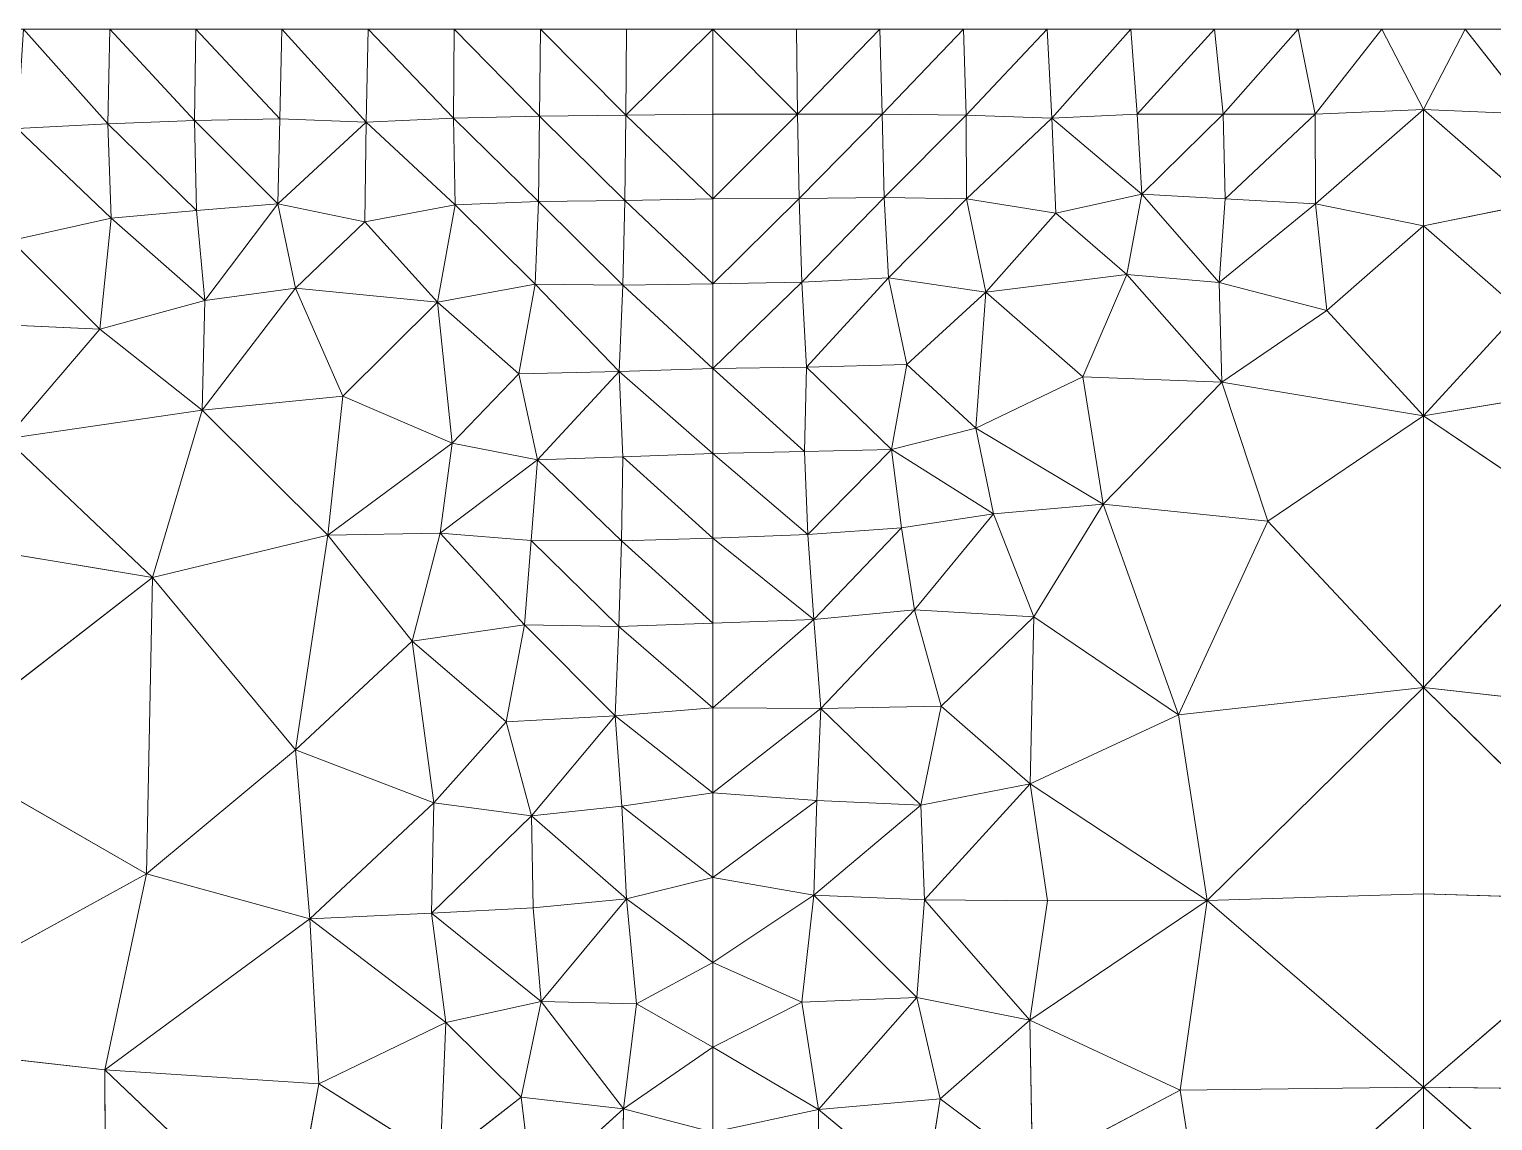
# Model space of a CAD drawing. Header units: metres. Extents: x 0 to 8, y 0 to 4.
# Drawn here: x 0.76 to 1.274, y 3.616 to 4 of the extents above; entities that cross this region are included whole.
import ezdxf

# ---------------------------------------------------------------- set-up
doc = ezdxf.new("R2010")
doc.units = ezdxf.units.M
doc.header["$MEASUREMENT"] = 0
for name, color, linetype, lineweight in [('DL_FE_MESH', 134, 'Continuous', 0), ('DL_FE_MESH_CELLS_4', 132, 'Continuous', 0), ('DL_FE_MESH_CELLS_6', 132, 'Continuous', 0), ('DL_TOPOLOGY', 7, 'Continuous', 0)]:
    doc.layers.add(name, color=color, linetype=linetype, lineweight=lineweight)

msp = doc.modelspace()

# ---------------------------------------------------------------- linework, layer by layer
at = {"layer": 'DL_FE_MESH'}
for p, q in [((0.78722, 3.96669), (0.75758, 4)), ((0.78788, 4), (0.78722, 3.96669)), ((0.81776, 3.9679), (0.78788, 4)), ((0.81818, 4), (0.81776, 3.9679)), ((0.84769, 3.96846), (0.81818, 4)), ((0.84848, 4), (0.84769, 3.96846)), ((0.87812, 3.96733), (0.84848, 4)), ((0.87879, 4), (0.87812, 3.96733)), ((0.90882, 3.9687), (0.87879, 4)), ((0.90909, 4), (0.90882, 3.9687)), ((0.93903, 3.96942), (0.90909, 4)), ((0.93939, 4), (0.93903, 3.96942)), ((0.96943, 3.96982), (0.93939, 4)), ((0.96943, 3.96982), (1, 4)), ((0.9697, 4), (0.96943, 3.96982)), ((1.02986, 3.97016), (1, 4)), ((1.02941, 4), (1.02986, 3.97016)), ((1.02986, 3.97016), (1.05882, 4)), ((1.05882, 4), (1.05957, 3.9701)), ((1.05957, 3.9701), (1.08824, 4)), ((1.08824, 4), (1.08912, 3.96972)), ((1.08912, 3.96972), (1.11765, 4)), ((1.11765, 4), (1.11924, 3.96873)), ((1.11924, 3.96873), (1.14706, 4)), ((1.14706, 4), (1.14925, 3.97017)), ((1.14925, 3.97017), (1.17647, 4)), ((1.17647, 4), (1.17951, 3.97016)), ((1.17951, 3.97016), (1.20588, 4)), ((1.20588, 4), (1.21188, 3.97012)), ((1.21188, 3.97012), (1.23529, 4)), ((1.23529, 4), (1.25, 3.97181)), ((1.26471, 4), (1.25, 3.97181)), ((1.26471, 4), (1.28812, 3.97012)), ((0.90882, 3.9687), (0.93903, 3.96942)), ((0.93869, 3.93935), (0.93903, 3.96942)), ((0.93903, 3.96942), (0.96943, 3.96982)), ((0.96909, 3.9398), (0.93903, 3.96942)), ((0.96943, 3.96982), (0.96909, 3.9398)), ((1, 3.97015), (0.96943, 3.96982)), ((0.96943, 3.96982), (1, 3.9403)), ((1, 3.97015), (1.02986, 3.97016)), ((1.02986, 3.97016), (1, 3.9403)), ((1.02986, 3.97016), (1.05957, 3.9701)), ((1.03041, 3.9405), (1.02986, 3.97016)), ((1.05957, 3.9701), (1.03041, 3.9405)), ((1.05957, 3.9701), (1.08912, 3.96972)), ((1.06031, 3.94075), (1.05957, 3.9701)), ((1.08912, 3.96972), (1.06031, 3.94075)), ((1.08912, 3.96972), (1.11924, 3.96873)), ((1.08923, 3.94029), (1.08912, 3.96972)), ((1.11924, 3.96873), (1.14925, 3.97017)), ((1.14925, 3.97017), (1.17951, 3.97016)), ((1.1509, 3.94197), (1.14925, 3.97017)), ((1.17951, 3.97016), (1.1509, 3.94197)), ((1.17951, 3.97016), (1.21188, 3.97012)), ((1.18022, 3.94033), (1.17951, 3.97016)), ((1.21188, 3.97012), (1.18022, 3.94033)), ((1.21188, 3.97012), (1.25, 3.97181)), ((1.21201, 3.93853), (1.21188, 3.97012)), ((1.25, 3.97181), (1.21201, 3.93853)), ((1.25, 3.97181), (1.28812, 3.97012)), ((1.25, 3.93082), (1.25, 3.97181)), ((1.28799, 3.93853), (1.25, 3.97181)), ((0.75539, 3.96506), (0.78722, 3.96669)), ((0.78836, 3.93356), (0.75539, 3.96506)), ((0.78722, 3.96669), (0.81776, 3.9679)), ((0.78836, 3.93356), (0.78722, 3.96669)), ((0.81838, 3.93618), (0.78722, 3.96669)), ((0.81776, 3.9679), (0.84769, 3.96846)), ((0.81838, 3.93618), (0.81776, 3.9679)), ((0.84702, 3.93856), (0.81776, 3.9679)), ((0.84702, 3.93856), (0.84769, 3.96846)), ((0.87812, 3.96733), (0.84702, 3.93856)), ((0.84769, 3.96846), (0.87812, 3.96733)), ((0.87762, 3.93228), (0.87812, 3.96733)), ((0.87812, 3.96733), (0.90882, 3.9687)), ((0.90938, 3.93817), (0.87812, 3.96733)), ((0.90938, 3.93817), (0.90882, 3.9687)), ((0.93869, 3.93935), (0.90882, 3.9687)), ((1.11924, 3.96873), (1.08923, 3.94029)), ((1.12068, 3.93527), (1.11924, 3.96873)), ((1.1509, 3.94197), (1.11924, 3.96873)), ((0.81838, 3.93618), (0.84702, 3.93856)), ((0.84702, 3.93856), (0.8214, 3.90452)), ((0.85319, 3.90886), (0.84702, 3.93856)), ((0.84702, 3.93856), (0.87762, 3.93228)), ((0.87762, 3.93228), (0.90938, 3.93817)), ((0.90938, 3.93817), (0.90313, 3.90394)), ((0.93869, 3.93935), (0.90938, 3.93817)), ((0.93759, 3.91035), (0.90938, 3.93817)), ((0.93759, 3.91035), (0.93869, 3.93935)), ((0.93869, 3.93935), (0.96909, 3.9398)), ((0.96842, 3.90997), (0.93869, 3.93935)), ((0.96909, 3.9398), (0.96842, 3.90997)), ((1, 3.9403), (0.96909, 3.9398)), ((0.96909, 3.9398), (1, 3.91045)), ((1, 3.9403), (1.03041, 3.9405)), ((1.03041, 3.9405), (1, 3.91045)), ((1.03041, 3.9405), (1.06031, 3.94075)), ((1.03133, 3.91106), (1.03041, 3.9405)), ((1.06031, 3.94075), (1.03133, 3.91106)), ((1.06186, 3.91255), (1.06031, 3.94075)), ((1.06031, 3.94075), (1.08923, 3.94029)), ((1.08923, 3.94029), (1.06186, 3.91255)), ((1.09609, 3.90744), (1.08923, 3.94029)), ((1.08923, 3.94029), (1.12068, 3.93527)), ((1.12068, 3.93527), (1.1509, 3.94197)), ((1.14563, 3.91371), (1.1509, 3.94197)), ((1.1509, 3.94197), (1.18022, 3.94033)), ((1.17812, 3.91089), (1.1509, 3.94197)), ((1.17812, 3.91089), (1.18022, 3.94033)), ((1.21201, 3.93853), (1.17812, 3.91089)), ((1.18022, 3.94033), (1.21201, 3.93853)), ((1.216, 3.90109), (1.21201, 3.93853)), ((1.21201, 3.93853), (1.25, 3.93082)), ((1.25, 3.93082), (1.28799, 3.93853)), ((0.75326, 3.92568), (0.78836, 3.93356)), ((0.78441, 3.89446), (0.78836, 3.93356)), ((0.78836, 3.93356), (0.81838, 3.93618)), ((0.8214, 3.90452), (0.78836, 3.93356)), ((0.8214, 3.90452), (0.81838, 3.93618)), ((1.09609, 3.90744), (1.12068, 3.93527)), ((1.14563, 3.91371), (1.12068, 3.93527)), ((0.85319, 3.90886), (0.87762, 3.93228)), ((0.90313, 3.90394), (0.87762, 3.93228)), ((1.216, 3.90109), (1.25, 3.93082)), ((1.25, 3.93082), (1.25, 3.86394)), ((1.284, 3.90109), (1.25, 3.93082)), ((0.78441, 3.89446), (0.75326, 3.92568)), ((1.03133, 3.91106), (1.06186, 3.91255)), ((1.06186, 3.91255), (1.03299, 3.88115)), ((1.0683, 3.882), (1.06186, 3.91255)), ((1.06186, 3.91255), (1.09609, 3.90744)), ((1.14563, 3.91371), (1.09609, 3.90744)), ((1.13014, 3.87774), (1.14563, 3.91371)), ((1.17906, 3.87578), (1.14563, 3.91371)), ((1.17812, 3.91089), (1.14563, 3.91371)), ((0.82041, 3.86603), (0.85319, 3.90886)), ((0.8214, 3.90452), (0.85319, 3.90886)), ((0.86987, 3.87087), (0.85319, 3.90886)), ((0.90313, 3.90394), (0.85319, 3.90886)), ((0.90313, 3.90394), (0.93759, 3.91035)), ((0.93183, 3.87881), (0.93759, 3.91035)), ((0.93759, 3.91035), (0.96842, 3.90997)), ((0.96712, 3.87963), (0.93759, 3.91035)), ((0.96842, 3.90997), (0.96712, 3.87963)), ((1, 3.91045), (0.96842, 3.90997)), ((0.96842, 3.90997), (1, 3.8806)), ((1, 3.91045), (1.03133, 3.91106)), ((1.03133, 3.91106), (1, 3.8806)), ((1.03299, 3.88115), (1.03133, 3.91106)), ((1.0683, 3.882), (1.09609, 3.90744)), ((1.09609, 3.90744), (1.09258, 3.85959)), ((1.13014, 3.87774), (1.09609, 3.90744)), ((1.17906, 3.87578), (1.17812, 3.91089)), ((1.17812, 3.91089), (1.216, 3.90109)), ((0.78441, 3.89446), (0.8214, 3.90452)), ((0.82041, 3.86603), (0.8214, 3.90452)), ((0.86987, 3.87087), (0.90313, 3.90394)), ((0.90313, 3.90394), (0.9084, 3.8544)), ((0.93183, 3.87881), (0.90313, 3.90394)), ((0.78441, 3.89446), (0.71999, 3.89741)), ((1.17906, 3.87578), (1.216, 3.90109)), ((1.25, 3.86394), (1.216, 3.90109)), ((1.25, 3.86394), (1.284, 3.90109)), ((0.75143, 3.85587), (0.78441, 3.89446)), ((0.82041, 3.86603), (0.78441, 3.89446)), ((1.03299, 3.88115), (1.0683, 3.882)), ((1.06291, 3.85212), (1.0683, 3.882)), ((1.09258, 3.85959), (1.0683, 3.882)), ((0.9084, 3.8544), (0.93183, 3.87881)), ((0.93183, 3.87881), (0.96712, 3.87963)), ((0.93831, 3.84853), (0.93183, 3.87881)), ((0.96712, 3.87963), (0.93831, 3.84853)), ((1, 3.8806), (0.96712, 3.87963)), ((0.96712, 3.87963), (1, 3.85075)), ((0.96712, 3.87963), (0.96836, 3.84958)), ((1, 3.8806), (1.03299, 3.88115)), ((1.0323, 3.85139), (1, 3.8806)), ((1.0323, 3.85139), (1.03299, 3.88115)), ((1.06291, 3.85212), (1.03299, 3.88115)), ((1.09258, 3.85959), (1.13014, 3.87774)), ((1.13729, 3.83286), (1.13014, 3.87774)), ((1.17906, 3.87578), (1.13014, 3.87774)), ((1.17906, 3.87578), (1.13729, 3.83286)), ((1.19519, 3.82695), (1.17906, 3.87578)), ((1.25, 3.86394), (1.17906, 3.87578)), ((1.32094, 3.87578), (1.25, 3.86394)), ((0.82041, 3.86603), (0.75143, 3.85587)), ((0.82041, 3.86603), (0.80298, 3.80712)), ((0.86987, 3.87087), (0.82041, 3.86603)), ((0.86463, 3.82198), (0.82041, 3.86603)), ((0.86463, 3.82198), (0.86987, 3.87087)), ((0.9084, 3.8544), (0.86987, 3.87087)), ((1.19519, 3.82695), (1.25, 3.86394)), ((1.25, 3.86394), (1.25, 3.76838)), ((1.30481, 3.82695), (1.25, 3.86394)), ((0.80298, 3.80712), (0.75143, 3.85587)), ((1.06291, 3.85212), (1.09258, 3.85959)), ((1.09876, 3.82949), (1.09258, 3.85959)), ((1.13729, 3.83286), (1.09258, 3.85959)), ((0.9084, 3.8544), (0.86463, 3.82198)), ((0.90416, 3.82264), (0.9084, 3.8544)), ((0.93831, 3.84853), (0.9084, 3.8544)), ((1, 3.85075), (0.96836, 3.84958)), ((1, 3.85075), (1.0323, 3.85139)), ((1.03347, 3.82221), (1, 3.85075)), ((1.0323, 3.85139), (1.06291, 3.85212)), ((1.03347, 3.82221), (1.0323, 3.85139)), ((1.06291, 3.85212), (1.03347, 3.82221)), ((1.06641, 3.82462), (1.06291, 3.85212)), ((1.09876, 3.82949), (1.06291, 3.85212)), ((0.93831, 3.84853), (0.90416, 3.82264)), ((0.93614, 3.82016), (0.93831, 3.84853)), ((0.93831, 3.84853), (0.96836, 3.84958)), ((0.96793, 3.82002), (0.93831, 3.84853)), ((0.96836, 3.84958), (0.96793, 3.82002)), ((0.96836, 3.84958), (1, 3.8209)), ((1.09876, 3.82949), (1.13729, 3.83286)), ((1.11298, 3.79326), (1.13729, 3.83286)), ((1.13729, 3.83286), (1.16381, 3.75872)), ((1.19519, 3.82695), (1.13729, 3.83286)), ((1.06641, 3.82462), (1.09876, 3.82949)), ((1.09876, 3.82949), (1.07094, 3.79569)), ((1.11298, 3.79326), (1.09876, 3.82949)), ((1.16381, 3.75872), (1.19519, 3.82695)), ((1.25, 3.76838), (1.19519, 3.82695)), ((1.25, 3.76838), (1.30481, 3.82695)), ((0.80298, 3.80712), (0.69823, 3.8244)), ((0.80298, 3.80712), (0.86463, 3.82198)), ((0.85321, 3.74642), (0.86463, 3.82198)), ((0.86463, 3.82198), (0.90416, 3.82264)), ((0.89422, 3.78473), (0.86463, 3.82198)), ((0.89422, 3.78473), (0.90416, 3.82264)), ((0.90416, 3.82264), (0.93614, 3.82016)), ((0.93379, 3.79046), (0.90416, 3.82264)), ((0.93379, 3.79046), (0.93614, 3.82016)), ((0.93614, 3.82016), (0.96793, 3.82002)), ((0.96695, 3.78986), (0.93614, 3.82016)), ((0.96793, 3.82002), (0.96695, 3.78986)), ((1, 3.8209), (0.96793, 3.82002)), ((0.96793, 3.82002), (1, 3.79104)), ((1, 3.8209), (1.03347, 3.82221)), ((1.03551, 3.79235), (1, 3.8209)), ((1.03347, 3.82221), (1.06641, 3.82462)), ((1.03551, 3.79235), (1.03347, 3.82221)), ((1.06641, 3.82462), (1.03551, 3.79235)), ((1.07094, 3.79569), (1.06641, 3.82462)), ((0.72488, 3.74653), (0.80298, 3.80712)), ((0.80298, 3.80712), (0.80084, 3.70278)), ((0.85321, 3.74642), (0.80298, 3.80712)), ((1.03551, 3.79235), (1.07094, 3.79569)), ((1.07094, 3.79569), (1.038, 3.76095)), ((1.08039, 3.76186), (1.07094, 3.79569)), ((1.07094, 3.79569), (1.11298, 3.79326)), ((0.89422, 3.78473), (0.93379, 3.79046)), ((0.92739, 3.75636), (0.93379, 3.79046)), ((0.93379, 3.79046), (0.96695, 3.78986)), ((0.96571, 3.75846), (0.93379, 3.79046)), ((0.96695, 3.78986), (0.96571, 3.75846)), ((1, 3.79104), (0.96695, 3.78986)), ((0.96695, 3.78986), (1, 3.76119)), ((1, 3.79104), (1.03551, 3.79235)), ((1.03551, 3.79235), (1, 3.76119)), ((1.038, 3.76095), (1.03551, 3.79235)), ((1.08039, 3.76186), (1.11298, 3.79326)), ((1.11298, 3.79326), (1.11163, 3.73447)), ((1.16381, 3.75872), (1.11298, 3.79326)), ((0.85321, 3.74642), (0.89422, 3.78473)), ((0.89422, 3.78473), (0.90191, 3.72777)), ((0.92739, 3.75636), (0.89422, 3.78473)), ((1.25, 3.76838), (1.16381, 3.75872)), ((1.25, 3.76838), (1.17392, 3.69348)), ((1.25, 3.69575), (1.25, 3.76838)), ((1.32608, 3.69348), (1.25, 3.76838)), ((1.33619, 3.75872), (1.25, 3.76838)), ((0.92739, 3.75636), (0.96571, 3.75846)), ((0.96571, 3.75846), (0.93623, 3.72319)), ((1, 3.76119), (0.96571, 3.75846)), ((0.96571, 3.75846), (1, 3.73134)), ((0.96571, 3.75846), (0.96802, 3.72669)), ((1, 3.76119), (1.038, 3.76095)), ((1.038, 3.76095), (1, 3.73134)), ((1.03659, 3.7286), (1.038, 3.76095)), ((1.038, 3.76095), (1.08039, 3.76186)), ((1.07322, 3.72695), (1.038, 3.76095)), ((1.07322, 3.72695), (1.08039, 3.76186)), ((1.11163, 3.73447), (1.08039, 3.76186)), ((1.11163, 3.73447), (1.16381, 3.75872)), ((1.17392, 3.69348), (1.16381, 3.75872)), ((0.90191, 3.72777), (0.92739, 3.75636)), ((0.93623, 3.72319), (0.92739, 3.75636)), ((0.80084, 3.70278), (0.72488, 3.74653)), ((0.80084, 3.70278), (0.85321, 3.74642)), ((0.85826, 3.68699), (0.85321, 3.74642)), ((0.85321, 3.74642), (0.90191, 3.72777)), ((1.07322, 3.72695), (1.11163, 3.73447)), ((1.11163, 3.73447), (1.07447, 3.69368)), ((1.11772, 3.69328), (1.11163, 3.73447)), ((1.17392, 3.69348), (1.11163, 3.73447)), ((0.85826, 3.68699), (0.90191, 3.72777)), ((0.90109, 3.68899), (0.90191, 3.72777)), ((0.90191, 3.72777), (0.93623, 3.72319)), ((1, 3.73134), (0.96802, 3.72669)), ((1, 3.73134), (1.03659, 3.7286)), ((1.03659, 3.7286), (1, 3.70149)), ((1.0355, 3.69537), (1.03659, 3.7286)), ((1.07322, 3.72695), (1.0355, 3.69537)), ((1.03659, 3.7286), (1.07322, 3.72695)), ((1.07447, 3.69368), (1.07322, 3.72695)), ((0.93623, 3.72319), (0.90109, 3.68899)), ((0.93623, 3.72319), (0.96802, 3.72669)), ((0.93687, 3.69092), (0.93623, 3.72319)), ((0.96963, 3.69405), (0.93623, 3.72319)), ((0.96802, 3.72669), (1, 3.70149)), ((0.96802, 3.72669), (0.96963, 3.69405)), ((0.69436, 3.64426), (0.80084, 3.70278)), ((0.80084, 3.70278), (0.78612, 3.6339)), ((0.85826, 3.68699), (0.80084, 3.70278)), ((1, 3.70149), (0.96963, 3.69405)), ((1, 3.70149), (1.0355, 3.69537)), ((0.90109, 3.68899), (0.93687, 3.69092)), ((0.93687, 3.69092), (0.96963, 3.69405)), ((0.93967, 3.65795), (0.93687, 3.69092)), ((0.96963, 3.69405), (0.93967, 3.65795)), ((0.96963, 3.69405), (1, 3.67164)), ((0.96963, 3.69405), (0.9732, 3.65709)), ((1, 3.67164), (1.0355, 3.69537)), ((1.03133, 3.65762), (1.0355, 3.69537)), ((1.0355, 3.69537), (1.07447, 3.69368)), ((1.07184, 3.65933), (1.0355, 3.69537)), ((1.07184, 3.65933), (1.07447, 3.69368)), ((1.07447, 3.69368), (1.11772, 3.69328)), ((1.11151, 3.65139), (1.07447, 3.69368)), ((1.11151, 3.65139), (1.17392, 3.69348)), ((1.11151, 3.65139), (1.11772, 3.69328)), ((1.11772, 3.69328), (1.17392, 3.69348)), ((1.16445, 3.62667), (1.17392, 3.69348)), ((1.17392, 3.69348), (1.25, 3.69575)), ((1.25, 3.62772), (1.17392, 3.69348)), ((1.25, 3.62772), (1.25, 3.69575)), ((1.25, 3.69575), (1.32608, 3.69348)), ((1.32608, 3.69348), (1.25, 3.62772)), ((0.85826, 3.68699), (0.78612, 3.6339)), ((0.85826, 3.68699), (0.90109, 3.68899)), ((0.8615, 3.62898), (0.85826, 3.68699)), ((0.90609, 3.65047), (0.85826, 3.68699)), ((0.90609, 3.65047), (0.90109, 3.68899)), ((0.93967, 3.65795), (0.90109, 3.68899)), ((1, 3.67164), (0.9732, 3.65709)), ((1, 3.67164), (1.03133, 3.65762)), ((0.90609, 3.65047), (0.93967, 3.65795)), ((0.93264, 3.62422), (0.93967, 3.65795)), ((0.93967, 3.65795), (0.9732, 3.65709)), ((0.96858, 3.62017), (0.93967, 3.65795)), ((0.9732, 3.65709), (0.96858, 3.62017)), ((1, 3.64179), (0.9732, 3.65709)), ((1, 3.64179), (1.03133, 3.65762)), ((1.03133, 3.65762), (1.07184, 3.65933)), ((1.03716, 3.61996), (1.03133, 3.65762)), ((1.07184, 3.65933), (1.03716, 3.61996)), ((1.08004, 3.62369), (1.07184, 3.65933)), ((1.07184, 3.65933), (1.11151, 3.65139)), ((0.8615, 3.62898), (0.90609, 3.65047)), ((0.90609, 3.65047), (0.90414, 3.60203)), ((0.93264, 3.62422), (0.90609, 3.65047)), ((1.08004, 3.62369), (1.11151, 3.65139)), ((1.11151, 3.65139), (1.11247, 3.59929)), ((1.16445, 3.62667), (1.11151, 3.65139)), ((0.69436, 3.64426), (0.78612, 3.6339)), ((1, 3.64179), (0.96858, 3.62017)), ((1.03716, 3.61996), (1, 3.64179)), ((0.78612, 3.6339), (0.8615, 3.62898)), ((0.78612, 3.6339), (0.78649, 3.56138)), ((0.85102, 3.57203), (0.78612, 3.6339)), ((0.85102, 3.57203), (0.8615, 3.62898)), ((0.90414, 3.60203), (0.8615, 3.62898)), ((0.90414, 3.60203), (0.93264, 3.62422)), ((0.93659, 3.59117), (0.93264, 3.62422)), ((0.93264, 3.62422), (0.96858, 3.62017)), ((1.11247, 3.59929), (1.16445, 3.62667)), ((1.16445, 3.62667), (1.25, 3.62772)), ((1.17463, 3.56153), (1.16445, 3.62667)), ((1.25, 3.62772), (1.17463, 3.56153)), ((1.25, 3.56222), (1.25, 3.62772)), ((1.25, 3.62772), (1.33555, 3.62667)), ((1.32537, 3.56153), (1.25, 3.62772)), ((0.96858, 3.62017), (0.93659, 3.59117)), ((0.96858, 3.62017), (0.96807, 3.58751)), ((1, 3.61194), (0.96858, 3.62017)), ((1, 3.61194), (1.03716, 3.61996)), ((1.03716, 3.61996), (1.08004, 3.62369)), ((1.03741, 3.58663), (1.03716, 3.61996)), ((1.07451, 3.58906), (1.03716, 3.61996)), ((1.07451, 3.58906), (1.08004, 3.62369)), ((1.11247, 3.59929), (1.08004, 3.62369))]:
    msp.add_line(p, q, dxfattribs=at)
at = {"layer": 'DL_FE_MESH_CELLS_4'}
for points in [[(0.78722, 3.96669), (0.75758, 4), (0.75539, 3.96506)], [(0.81776, 3.9679), (0.78788, 4), (0.78722, 3.96669)], [(0.84769, 3.96846), (0.81818, 4), (0.81776, 3.9679)], [(0.87812, 3.96733), (0.84848, 4), (0.84769, 3.96846)], [(0.90882, 3.9687), (0.87879, 4), (0.87812, 3.96733)], [(0.93903, 3.96942), (0.90909, 4), (0.90882, 3.9687)], [(0.96943, 3.96982), (0.93939, 4), (0.93903, 3.96942)], [(0.90882, 3.9687), (0.93869, 3.93935), (0.93903, 3.96942)], [(0.93903, 3.96942), (0.93869, 3.93935), (0.96909, 3.9398)], [(0.93903, 3.96942), (0.96909, 3.9398), (0.96943, 3.96982)], [(1, 3.9403), (0.96943, 3.96982), (0.96909, 3.9398)], [(0.75539, 3.96506), (0.75326, 3.92568), (0.78836, 3.93356)], [(0.75539, 3.96506), (0.78836, 3.93356), (0.78722, 3.96669)], [(0.78722, 3.96669), (0.81838, 3.93618), (0.81776, 3.9679)], [(0.78722, 3.96669), (0.78836, 3.93356), (0.81838, 3.93618)], [(0.81776, 3.9679), (0.84702, 3.93856), (0.84769, 3.96846)], [(0.81776, 3.9679), (0.81838, 3.93618), (0.84702, 3.93856)], [(0.84769, 3.96846), (0.84702, 3.93856), (0.87812, 3.96733)], [(0.87812, 3.96733), (0.84702, 3.93856), (0.87762, 3.93228)], [(0.87812, 3.96733), (0.87762, 3.93228), (0.90938, 3.93817)], [(0.87812, 3.96733), (0.90938, 3.93817), (0.90882, 3.9687)], [(0.90882, 3.9687), (0.90938, 3.93817), (0.93869, 3.93935)], [(0.81838, 3.93618), (0.8214, 3.90452), (0.84702, 3.93856)], [(0.84702, 3.93856), (0.8214, 3.90452), (0.85319, 3.90886)], [(0.84702, 3.93856), (0.85319, 3.90886), (0.87762, 3.93228)], [(0.87762, 3.93228), (0.90313, 3.90394), (0.90938, 3.93817)], [(0.90938, 3.93817), (0.90313, 3.90394), (0.93759, 3.91035)], [(0.90938, 3.93817), (0.93759, 3.91035), (0.93869, 3.93935)], [(0.93869, 3.93935), (0.93759, 3.91035), (0.96842, 3.90997)], [(0.93869, 3.93935), (0.96842, 3.90997), (0.96909, 3.9398)], [(1, 3.91045), (0.96909, 3.9398), (0.96842, 3.90997)], [(0.75326, 3.92568), (0.78441, 3.89446), (0.78836, 3.93356)], [(0.78836, 3.93356), (0.78441, 3.89446), (0.8214, 3.90452)], [(0.78836, 3.93356), (0.8214, 3.90452), (0.81838, 3.93618)], [(0.85319, 3.90886), (0.90313, 3.90394), (0.87762, 3.93228)], [(0.71999, 3.89741), (0.78441, 3.89446), (0.75326, 3.92568)], [(0.85319, 3.90886), (0.8214, 3.90452), (0.82041, 3.86603)], [(0.85319, 3.90886), (0.82041, 3.86603), (0.86987, 3.87087)], [(0.85319, 3.90886), (0.86987, 3.87087), (0.90313, 3.90394)], [(0.90313, 3.90394), (0.93183, 3.87881), (0.93759, 3.91035)], [(0.93759, 3.91035), (0.93183, 3.87881), (0.96712, 3.87963)], [(0.93759, 3.91035), (0.96712, 3.87963), (0.96842, 3.90997)], [(1, 3.8806), (0.96842, 3.90997), (0.96712, 3.87963)], [(0.78441, 3.89446), (0.82041, 3.86603), (0.8214, 3.90452)], [(0.86987, 3.87087), (0.9084, 3.8544), (0.90313, 3.90394)], [(0.90313, 3.90394), (0.9084, 3.8544), (0.93183, 3.87881)], [(0.71999, 3.89741), (0.75143, 3.85587), (0.78441, 3.89446)], [(0.75143, 3.85587), (0.82041, 3.86603), (0.78441, 3.89446)], [(0.9084, 3.8544), (0.93831, 3.84853), (0.93183, 3.87881)], [(0.93183, 3.87881), (0.93831, 3.84853), (0.96712, 3.87963)], [(0.96712, 3.87963), (0.93831, 3.84853), (0.96836, 3.84958)], [(1, 3.85075), (0.96712, 3.87963), (0.96836, 3.84958)], [(0.75143, 3.85587), (0.80298, 3.80712), (0.82041, 3.86603)], [(0.82041, 3.86603), (0.80298, 3.80712), (0.86463, 3.82198)], [(0.82041, 3.86603), (0.86463, 3.82198), (0.86987, 3.87087)], [(0.86987, 3.87087), (0.86463, 3.82198), (0.9084, 3.8544)], [(0.69823, 3.8244), (0.80298, 3.80712), (0.75143, 3.85587)], [(0.9084, 3.8544), (0.86463, 3.82198), (0.90416, 3.82264)], [(0.9084, 3.8544), (0.90416, 3.82264), (0.93831, 3.84853)], [(0.93831, 3.84853), (0.90416, 3.82264), (0.93614, 3.82016)], [(0.93831, 3.84853), (0.93614, 3.82016), (0.96793, 3.82002)], [(0.93831, 3.84853), (0.96793, 3.82002), (0.96836, 3.84958)], [(1, 3.8209), (0.96836, 3.84958), (0.96793, 3.82002)], [(0.69823, 3.8244), (0.72488, 3.74653), (0.80298, 3.80712)], [(0.86463, 3.82198), (0.80298, 3.80712), (0.85321, 3.74642)], [(0.86463, 3.82198), (0.85321, 3.74642), (0.89422, 3.78473)], [(0.86463, 3.82198), (0.89422, 3.78473), (0.90416, 3.82264)], [(0.90416, 3.82264), (0.89422, 3.78473), (0.93379, 3.79046)], [(0.90416, 3.82264), (0.93379, 3.79046), (0.93614, 3.82016)], [(0.93614, 3.82016), (0.93379, 3.79046), (0.96695, 3.78986)], [(0.93614, 3.82016), (0.96695, 3.78986), (0.96793, 3.82002)], [(1, 3.79104), (0.96793, 3.82002), (0.96695, 3.78986)], [(0.72488, 3.74653), (0.80084, 3.70278), (0.80298, 3.80712)], [(0.80298, 3.80712), (0.80084, 3.70278), (0.85321, 3.74642)], [(0.89422, 3.78473), (0.92739, 3.75636), (0.93379, 3.79046)], [(0.93379, 3.79046), (0.92739, 3.75636), (0.96571, 3.75846)], [(0.93379, 3.79046), (0.96571, 3.75846), (0.96695, 3.78986)], [(1, 3.76119), (0.96695, 3.78986), (0.96571, 3.75846)], [(0.85321, 3.74642), (0.90191, 3.72777), (0.89422, 3.78473)], [(0.89422, 3.78473), (0.90191, 3.72777), (0.92739, 3.75636)], [(0.92739, 3.75636), (0.93623, 3.72319), (0.96571, 3.75846)], [(0.96571, 3.75846), (0.93623, 3.72319), (0.96802, 3.72669)], [(1, 3.73134), (0.96571, 3.75846), (0.96802, 3.72669)], [(0.90191, 3.72777), (0.93623, 3.72319), (0.92739, 3.75636)], [(0.80084, 3.70278), (0.72488, 3.74653), (0.69436, 3.64426)], [(0.80084, 3.70278), (0.85826, 3.68699), (0.85321, 3.74642)], [(0.90191, 3.72777), (0.85321, 3.74642), (0.85826, 3.68699)], [(0.90191, 3.72777), (0.85826, 3.68699), (0.90109, 3.68899)], [(0.90191, 3.72777), (0.90109, 3.68899), (0.93623, 3.72319)], [(0.93623, 3.72319), (0.90109, 3.68899), (0.93687, 3.69092)], [(0.93623, 3.72319), (0.96963, 3.69405), (0.96802, 3.72669)], [(0.93623, 3.72319), (0.93687, 3.69092), (0.96963, 3.69405)], [(1, 3.70149), (0.96802, 3.72669), (0.96963, 3.69405)], [(0.80084, 3.70278), (0.69436, 3.64426), (0.78612, 3.6339)], [(0.80084, 3.70278), (0.78612, 3.6339), (0.85826, 3.68699)], [(0.90109, 3.68899), (0.93967, 3.65795), (0.93687, 3.69092)], [(0.93687, 3.69092), (0.93967, 3.65795), (0.96963, 3.69405)], [(0.96963, 3.69405), (0.93967, 3.65795), (0.9732, 3.65709)], [(0.9732, 3.65709), (1, 3.67164), (0.96963, 3.69405)], [(0.85826, 3.68699), (0.78612, 3.6339), (0.8615, 3.62898)], [(0.85826, 3.68699), (0.90609, 3.65047), (0.90109, 3.68899)], [(0.85826, 3.68699), (0.8615, 3.62898), (0.90609, 3.65047)], [(0.90109, 3.68899), (0.90609, 3.65047), (0.93967, 3.65795)], [(0.90609, 3.65047), (0.93264, 3.62422), (0.93967, 3.65795)], [(0.93967, 3.65795), (0.93264, 3.62422), (0.96858, 3.62017)], [(0.93967, 3.65795), (0.96858, 3.62017), (0.9732, 3.65709)], [(0.96858, 3.62017), (1, 3.64179), (0.9732, 3.65709)], [(0.8615, 3.62898), (0.90414, 3.60203), (0.90609, 3.65047)], [(0.90609, 3.65047), (0.90414, 3.60203), (0.93264, 3.62422)], [(0.78649, 3.56138), (0.69436, 3.64426), (0.68508, 3.5234)], [(0.78612, 3.6339), (0.69436, 3.64426), (0.78649, 3.56138)], [(0.78612, 3.6339), (0.78649, 3.56138), (0.85102, 3.57203)], [(0.78612, 3.6339), (0.85102, 3.57203), (0.8615, 3.62898)], [(0.90414, 3.60203), (0.8615, 3.62898), (0.85102, 3.57203)], [(0.90414, 3.60203), (0.93659, 3.59117), (0.93264, 3.62422)], [(0.93264, 3.62422), (0.93659, 3.59117), (0.96858, 3.62017)], [(0.96858, 3.62017), (0.93659, 3.59117), (0.96807, 3.58751)], [(0.96807, 3.58751), (1, 3.61194), (0.96858, 3.62017)]]:
    msp.add_3dface(points, dxfattribs=at)
for points, invisible_edges in [([(0.78788, 4), (0.75758, 4), (0.78722, 3.96669)], 1), ([(0.81818, 4), (0.78788, 4), (0.81776, 3.9679)], 1), ([(0.84848, 4), (0.81818, 4), (0.84769, 3.96846)], 1), ([(0.87879, 4), (0.84848, 4), (0.87812, 3.96733)], 1), ([(0.90909, 4), (0.87879, 4), (0.90882, 3.9687)], 1), ([(0.93939, 4), (0.90909, 4), (0.93903, 3.96942)], 1), ([(0.9697, 4), (0.93939, 4), (0.96943, 3.96982)], 1), ([(0.96943, 3.96982), (1, 4), (0.9697, 4)], 2), ([(1, 3.97015), (1, 4), (0.96943, 3.96982)], 1), ([(1, 3.9403), (1, 3.97015), (0.96943, 3.96982)], 1), ([(1, 3.91045), (1, 3.9403), (0.96909, 3.9398)], 1), ([(1, 3.8806), (1, 3.91045), (0.96842, 3.90997)], 1), ([(1, 3.85075), (1, 3.8806), (0.96712, 3.87963)], 1), ([(1, 3.8209), (1, 3.85075), (0.96836, 3.84958)], 1), ([(1, 3.79104), (1, 3.8209), (0.96793, 3.82002)], 1), ([(1, 3.76119), (1, 3.79104), (0.96695, 3.78986)], 1), ([(1, 3.73134), (1, 3.76119), (0.96571, 3.75846)], 1), ([(1, 3.70149), (1, 3.73134), (0.96802, 3.72669)], 1), ([(0.96963, 3.69405), (1, 3.67164), (1, 3.70149)], 2), ([(1, 3.64179), (1, 3.67164), (0.9732, 3.65709)], 1), ([(0.96858, 3.62017), (1, 3.61194), (1, 3.64179)], 2)]:
    msp.add_3dface(points, dxfattribs=dict(at, invisible_edges=invisible_edges))
at = {"layer": 'DL_FE_MESH_CELLS_6'}
for points, invisible_edges in [([(1.02986, 3.97016), (1, 4), (1, 3.97015)], 2), ([(1.02941, 4), (1, 4), (1.02986, 3.97016)], 1), ([(1.05882, 4), (1.02941, 4), (1.02986, 3.97016)], 1), ([(1.08824, 4), (1.05882, 4), (1.05957, 3.9701)], 1), ([(1.11765, 4), (1.08824, 4), (1.08912, 3.96972)], 1), ([(1.14706, 4), (1.11765, 4), (1.11924, 3.96873)], 1), ([(1.17647, 4), (1.14706, 4), (1.14925, 3.97017)], 1), ([(1.20588, 4), (1.17647, 4), (1.17951, 3.97016)], 1), ([(1.21188, 3.97012), (1.23529, 4), (1.20588, 4)], 2), ([(1.26471, 4), (1.23529, 4), (1.25, 3.97181)], 1), ([(1.28812, 3.97012), (1.29412, 4), (1.26471, 4)], 2), ([(1, 3.97015), (1, 3.9403), (1.02986, 3.97016)], 1), ([(1, 3.9403), (1, 3.91045), (1.03041, 3.9405)], 1), ([(1, 3.91045), (1, 3.8806), (1.03133, 3.91106)], 1), ([(1, 3.8806), (1, 3.85075), (1.0323, 3.85139)], 1), ([(1, 3.85075), (1, 3.8209), (1.03347, 3.82221)], 1), ([(1, 3.8209), (1, 3.79104), (1.03551, 3.79235)], 1), ([(1, 3.79104), (1, 3.76119), (1.03551, 3.79235)], 1), ([(1, 3.76119), (1, 3.73134), (1.038, 3.76095)], 1), ([(1, 3.73134), (1, 3.70149), (1.03659, 3.7286)], 1), ([(1.0355, 3.69537), (1, 3.70149), (1, 3.67164)], 2), ([(1, 3.67164), (1, 3.64179), (1.03133, 3.65762)], 1), ([(1.03716, 3.61996), (1, 3.64179), (1, 3.61194)], 2)]:
    msp.add_3dface(points, dxfattribs=dict(at, invisible_edges=invisible_edges))
for points in [[(1.05882, 4), (1.02986, 3.97016), (1.05957, 3.9701)], [(1.08824, 4), (1.05957, 3.9701), (1.08912, 3.96972)], [(1.11765, 4), (1.08912, 3.96972), (1.11924, 3.96873)], [(1.14706, 4), (1.11924, 3.96873), (1.14925, 3.97017)], [(1.17647, 4), (1.14925, 3.97017), (1.17951, 3.97016)], [(1.20588, 4), (1.17951, 3.97016), (1.21188, 3.97012)], [(1.25, 3.97181), (1.23529, 4), (1.21188, 3.97012)], [(1.28812, 3.97012), (1.26471, 4), (1.25, 3.97181)], [(1.02986, 3.97016), (1, 3.9403), (1.03041, 3.9405)], [(1.02986, 3.97016), (1.03041, 3.9405), (1.05957, 3.9701)], [(1.05957, 3.9701), (1.03041, 3.9405), (1.06031, 3.94075)], [(1.05957, 3.9701), (1.06031, 3.94075), (1.08912, 3.96972)], [(1.08912, 3.96972), (1.06031, 3.94075), (1.08923, 3.94029)], [(1.08912, 3.96972), (1.08923, 3.94029), (1.11924, 3.96873)], [(1.11924, 3.96873), (1.1509, 3.94197), (1.14925, 3.97017)], [(1.14925, 3.97017), (1.1509, 3.94197), (1.17951, 3.97016)], [(1.17951, 3.97016), (1.1509, 3.94197), (1.18022, 3.94033)], [(1.17951, 3.97016), (1.18022, 3.94033), (1.21188, 3.97012)], [(1.21188, 3.97012), (1.18022, 3.94033), (1.21201, 3.93853)], [(1.21188, 3.97012), (1.21201, 3.93853), (1.25, 3.97181)], [(1.25, 3.97181), (1.21201, 3.93853), (1.25, 3.93082)], [(1.25, 3.97181), (1.25, 3.93082), (1.28799, 3.93853)], [(1.25, 3.97181), (1.28799, 3.93853), (1.28812, 3.97012)], [(1.11924, 3.96873), (1.08923, 3.94029), (1.12068, 3.93527)], [(1.11924, 3.96873), (1.12068, 3.93527), (1.1509, 3.94197)], [(1.03041, 3.9405), (1, 3.91045), (1.03133, 3.91106)], [(1.03041, 3.9405), (1.03133, 3.91106), (1.06031, 3.94075)], [(1.06031, 3.94075), (1.03133, 3.91106), (1.06186, 3.91255)], [(1.06031, 3.94075), (1.06186, 3.91255), (1.08923, 3.94029)], [(1.08923, 3.94029), (1.06186, 3.91255), (1.09609, 3.90744)], [(1.08923, 3.94029), (1.09609, 3.90744), (1.12068, 3.93527)], [(1.12068, 3.93527), (1.14563, 3.91371), (1.1509, 3.94197)], [(1.1509, 3.94197), (1.14563, 3.91371), (1.17812, 3.91089)], [(1.1509, 3.94197), (1.17812, 3.91089), (1.18022, 3.94033)], [(1.18022, 3.94033), (1.17812, 3.91089), (1.21201, 3.93853)], [(1.21201, 3.93853), (1.17812, 3.91089), (1.216, 3.90109)], [(1.21201, 3.93853), (1.216, 3.90109), (1.25, 3.93082)], [(1.25, 3.93082), (1.284, 3.90109), (1.28799, 3.93853)], [(1.09609, 3.90744), (1.14563, 3.91371), (1.12068, 3.93527)], [(1.216, 3.90109), (1.25, 3.86394), (1.25, 3.93082)], [(1.25, 3.93082), (1.25, 3.86394), (1.284, 3.90109)], [(1.03133, 3.91106), (1.03299, 3.88115), (1.06186, 3.91255)], [(1.06186, 3.91255), (1.03299, 3.88115), (1.0683, 3.882)], [(1.06186, 3.91255), (1.0683, 3.882), (1.09609, 3.90744)], [(1.09609, 3.90744), (1.13014, 3.87774), (1.14563, 3.91371)], [(1.14563, 3.91371), (1.13014, 3.87774), (1.17906, 3.87578)], [(1.14563, 3.91371), (1.17906, 3.87578), (1.17812, 3.91089)], [(1.03133, 3.91106), (1, 3.8806), (1.03299, 3.88115)], [(1.0683, 3.882), (1.09258, 3.85959), (1.09609, 3.90744)], [(1.09609, 3.90744), (1.09258, 3.85959), (1.13014, 3.87774)], [(1.17812, 3.91089), (1.17906, 3.87578), (1.216, 3.90109)], [(1.17906, 3.87578), (1.25, 3.86394), (1.216, 3.90109)], [(1.284, 3.90109), (1.25, 3.86394), (1.32094, 3.87578)], [(1.03299, 3.88115), (1.06291, 3.85212), (1.0683, 3.882)], [(1.0683, 3.882), (1.06291, 3.85212), (1.09258, 3.85959)], [(1, 3.8806), (1.0323, 3.85139), (1.03299, 3.88115)], [(1.03299, 3.88115), (1.0323, 3.85139), (1.06291, 3.85212)], [(1.13014, 3.87774), (1.09258, 3.85959), (1.13729, 3.83286)], [(1.13014, 3.87774), (1.13729, 3.83286), (1.17906, 3.87578)], [(1.17906, 3.87578), (1.13729, 3.83286), (1.19519, 3.82695)], [(1.17906, 3.87578), (1.19519, 3.82695), (1.25, 3.86394)], [(1.32094, 3.87578), (1.25, 3.86394), (1.30481, 3.82695)], [(1.19519, 3.82695), (1.25, 3.76838), (1.25, 3.86394)], [(1.25, 3.86394), (1.25, 3.76838), (1.30481, 3.82695)], [(1.06291, 3.85212), (1.09876, 3.82949), (1.09258, 3.85959)], [(1.13729, 3.83286), (1.09258, 3.85959), (1.09876, 3.82949)], [(1, 3.85075), (1.03347, 3.82221), (1.0323, 3.85139)], [(1.0323, 3.85139), (1.03347, 3.82221), (1.06291, 3.85212)], [(1.06291, 3.85212), (1.03347, 3.82221), (1.06641, 3.82462)], [(1.06291, 3.85212), (1.06641, 3.82462), (1.09876, 3.82949)], [(1.09876, 3.82949), (1.11298, 3.79326), (1.13729, 3.83286)], [(1.11298, 3.79326), (1.16381, 3.75872), (1.13729, 3.83286)], [(1.13729, 3.83286), (1.16381, 3.75872), (1.19519, 3.82695)], [(1.06641, 3.82462), (1.07094, 3.79569), (1.09876, 3.82949)], [(1.09876, 3.82949), (1.07094, 3.79569), (1.11298, 3.79326)], [(1.16381, 3.75872), (1.25, 3.76838), (1.19519, 3.82695)], [(1.25, 3.76838), (1.33619, 3.75872), (1.30481, 3.82695)], [(1, 3.8209), (1.03551, 3.79235), (1.03347, 3.82221)], [(1.03347, 3.82221), (1.03551, 3.79235), (1.06641, 3.82462)], [(1.06641, 3.82462), (1.03551, 3.79235), (1.07094, 3.79569)], [(1.03551, 3.79235), (1.038, 3.76095), (1.07094, 3.79569)], [(1.07094, 3.79569), (1.038, 3.76095), (1.08039, 3.76186)], [(1.07094, 3.79569), (1.08039, 3.76186), (1.11298, 3.79326)], [(1.03551, 3.79235), (1, 3.76119), (1.038, 3.76095)], [(1.08039, 3.76186), (1.11163, 3.73447), (1.11298, 3.79326)], [(1.11298, 3.79326), (1.11163, 3.73447), (1.16381, 3.75872)], [(1.16381, 3.75872), (1.17392, 3.69348), (1.25, 3.76838)], [(1.25, 3.76838), (1.17392, 3.69348), (1.25, 3.69575)], [(1.25, 3.76838), (1.25, 3.69575), (1.32608, 3.69348)], [(1.25, 3.76838), (1.32608, 3.69348), (1.33619, 3.75872)], [(1.038, 3.76095), (1, 3.73134), (1.03659, 3.7286)], [(1.038, 3.76095), (1.03659, 3.7286), (1.07322, 3.72695)], [(1.038, 3.76095), (1.07322, 3.72695), (1.08039, 3.76186)], [(1.08039, 3.76186), (1.07322, 3.72695), (1.11163, 3.73447)], [(1.16381, 3.75872), (1.11163, 3.73447), (1.17392, 3.69348)], [(1.07322, 3.72695), (1.07447, 3.69368), (1.11163, 3.73447)], [(1.11163, 3.73447), (1.07447, 3.69368), (1.11772, 3.69328)], [(1.17392, 3.69348), (1.11163, 3.73447), (1.11772, 3.69328)], [(1.03659, 3.7286), (1, 3.70149), (1.0355, 3.69537)], [(1.03659, 3.7286), (1.0355, 3.69537), (1.07322, 3.72695)], [(1.07322, 3.72695), (1.0355, 3.69537), (1.07447, 3.69368)], [(1.0355, 3.69537), (1, 3.67164), (1.03133, 3.65762)], [(1.0355, 3.69537), (1.03133, 3.65762), (1.07184, 3.65933)], [(1.0355, 3.69537), (1.07184, 3.65933), (1.07447, 3.69368)], [(1.07447, 3.69368), (1.07184, 3.65933), (1.11151, 3.65139)], [(1.07447, 3.69368), (1.11151, 3.65139), (1.11772, 3.69328)], [(1.17392, 3.69348), (1.11772, 3.69328), (1.11151, 3.65139)], [(1.17392, 3.69348), (1.11151, 3.65139), (1.16445, 3.62667)], [(1.17392, 3.69348), (1.16445, 3.62667), (1.25, 3.62772)], [(1.17392, 3.69348), (1.25, 3.62772), (1.25, 3.69575)], [(1.25, 3.69575), (1.25, 3.62772), (1.32608, 3.69348)], [(1.32608, 3.69348), (1.25, 3.62772), (1.33555, 3.62667)], [(1.03133, 3.65762), (1, 3.64179), (1.03716, 3.61996)], [(1.03133, 3.65762), (1.03716, 3.61996), (1.07184, 3.65933)], [(1.07184, 3.65933), (1.03716, 3.61996), (1.08004, 3.62369)], [(1.07184, 3.65933), (1.08004, 3.62369), (1.11151, 3.65139)], [(1.08004, 3.62369), (1.11247, 3.59929), (1.11151, 3.65139)], [(1.11151, 3.65139), (1.11247, 3.59929), (1.16445, 3.62667)], [(1.16445, 3.62667), (1.11247, 3.59929), (1.17463, 3.56153)], [(1.16445, 3.62667), (1.17463, 3.56153), (1.25, 3.62772)], [(1.25, 3.62772), (1.17463, 3.56153), (1.25, 3.56222)], [(1.25, 3.62772), (1.25, 3.56222), (1.32537, 3.56153)], [(1.25, 3.62772), (1.32537, 3.56153), (1.33555, 3.62667)], [(1, 3.61194), (1.03741, 3.58663), (1.03716, 3.61996)], [(1.03716, 3.61996), (1.07451, 3.58906), (1.08004, 3.62369)], [(1.03716, 3.61996), (1.03741, 3.58663), (1.07451, 3.58906)], [(1.08004, 3.62369), (1.07451, 3.58906), (1.11247, 3.59929)]]:
    msp.add_3dface(points, dxfattribs=at)
at = {"layer": 'DL_TOPOLOGY'}
for p, q in [((1, 4), (0, 4)), ((1, 4), (1, 2)), ((1.5, 4), (1, 4))]:
    msp.add_line(p, q, dxfattribs=at)

doc.saveas('drawing.dxf')
